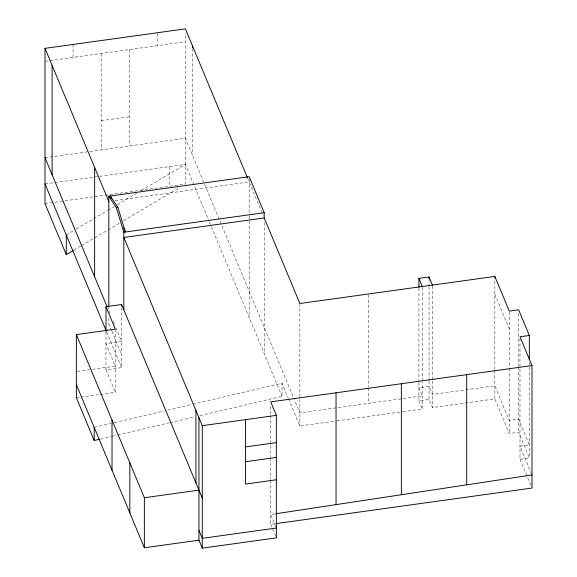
<?xml version="1.0" encoding="UTF-8"?>
<svg xmlns="http://www.w3.org/2000/svg" width="577" height="577" viewBox="0 0 577 577"><rect width="100%" height="100%" fill="white"/><g stroke="black" fill="none" stroke-linecap="round" stroke-linejoin="round"><path stroke-width="0.43" stroke-dasharray="2.88 2.16" d="M66.276 234.962L73.236 230.836M76.33 229.004L107.272 210.684M108.043 210.223L114.232 206.559M117.326 204.727L136.662 193.281M141.3 190.533L185.383 164.423L208.968 221.005M74.007 250.029L80.968 245.903M81.746 245.449L107.272 230.331M108.043 229.877L119.641 223.003M123.507 220.717L179.202 187.741M94.195 427.413L110.791 423.504M114.289 422.681L164.092 410.961M167.582 410.139L192.047 404.383M192.92 404.181L282.038 383.215L288.204 398.022M100.311 439.068L110.791 436.601M111.671 436.4L116.907 435.166M117.787 434.957L169.328 422.833M170.208 422.624L194.665 416.868M199.909 415.635L282.038 396.312L282.038 383.215M275.179 513.855L270.728 514.525L276.03 527.241M45.006 61.285L185.383 41.782M101.155 120.701L129.234 116.799M45.006 157.73L185.383 138.228L293.981 398.765M45.006 183.926L53.892 182.693M54.779 182.57L185.383 164.423M45.006 203.58L185.383 184.077L185.383 33.163M115.032 200.58L249.192 181.943M77.253 371.415L91.433 369.439M92.32 369.316L115.364 366.121L105.98 343.603L121.574 341.44L116.056 328.198M105.98 331.89L105.98 369.807L121.574 367.636L121.574 308.104M76.366 397.733L79.914 397.243M80.794 397.12L99.41 394.531M100.297 394.408L115.364 392.317L115.364 330.08M418.931 382.392L418.931 400.871L429.064 399.464L432.447 407.571L494.835 398.902L509.289 433.572L518.644 432.267L529.34 457.936L519.985 459.234L519.985 336.759M288.55 398.844L299.867 425.985L336.24 420.936M337.127 420.813L401.902 411.812M402.789 411.689L422.306 408.978L422.306 382.428M270.728 480.28L270.728 524.349L275.193 523.728M494.835 294.22L509.289 328.89M531.648 474.128L519.985 446.136L529.34 444.838L518.644 419.169L509.289 420.474L494.835 385.804L432.447 394.466L429.064 386.366L418.931 387.773L422.306 395.88L299.867 412.887L294.328 399.601M519.985 459.234L530.963 485.582M418.931 400.871L422.306 408.978M247.461 177.781L263.184 215.502M209.285 221.777L211.045 225.996M211.37 226.761L282.038 396.312M270.728 524.349L276.03 537.064M108.815 310.823L110.539 314.955M113.294 321.577L114.333 324.058M111.57 330.542L108.815 323.921L108.815 316.059M111.916 331.364L121.574 354.538M106.716 331.977L121.574 367.636M105.98 369.807L115.364 392.317M529.34 362.356L529.34 457.936M518.644 313.376L518.644 366.272M518.644 367.174L518.644 432.267M509.289 311.984L509.289 367.499M509.289 368.393L509.289 433.572M494.835 280.869L494.835 369.662M494.835 370.535L494.835 398.902M432.447 285.99L432.447 380.12M432.447 381.022L432.447 407.571M429.064 278.778L429.064 285.954M429.064 286.848L429.064 380.092M429.064 380.986L429.064 399.464M422.306 287.396L422.306 381.534M418.931 288.255L418.931 381.498M368.624 294.854L368.624 387.196M368.624 388.097L368.624 403.337M299.867 303.509L299.867 425.985M270.728 406.381L270.728 414.488M270.728 415.39L270.728 456.847M270.728 457.749L270.728 479.379M264.208 222.441L264.208 353.535M249.192 179.317L249.192 215.113M249.192 216.007L249.192 317.516M192.473 48.547L192.473 155.235M169.789 166.594L169.789 186.241M157.312 33.61L157.312 45.684M129.234 49.586L129.234 146.031M108.815 307.231L108.815 309.027M101.155 53.481L101.155 149.926M73.084 44.451L73.084 57.383"/><path stroke-width="0.87" d="M247.461 177.788L185.383 28.85L45.006 48.353L45.006 203.58L66.276 254.608L73.236 250.483M202.275 498.11L121.574 304.497L105.98 306.668L115.364 329.178L76.366 334.595L76.366 397.733L94.195 440.511L99.439 439.277M276.03 513.725L531.994 474.95M529.34 359.666L529.34 335.461L518.644 309.791L509.289 311.097L494.835 276.426L299.867 303.509L264.208 217.962L264.208 212.718L249.192 176.699L108.815 196.202L116.323 207.662L117.881 207.446L125.389 232.004L123.68 227.915M116.323 207.662L123.824 232.221L264.208 212.718M264.208 217.962L123.824 237.464L202.275 425.675L202.275 548.15L276.361 537.858L276.361 415.382L270.728 401.873L531.994 365.573L531.994 488.055L276.08 523.606M418.931 287.36L418.931 278.395L429.064 276.989L432.447 285.088M529.34 335.461L519.985 336.759L531.994 365.573M202.275 425.675L276.361 415.382M245.542 446.923L276.361 442.638M245.542 461.708L276.361 457.424M76.366 334.595L144.358 497.727L198.95 490.14M276.361 479.761L245.542 484.045L245.542 419.659M276.361 528.034L202.275 538.327L198.95 530.357M76.366 384.635L144.358 547.768L198.95 540.18L202.275 548.15M117.881 207.446L110.373 195.985L111.397 198.445M418.931 278.395L422.306 286.502M109.19 197.103L108.815 196.202L108.815 306.344M45.006 48.353L108.815 201.445M45.006 157.73L107.084 306.668M45.006 183.926L106.37 331.148M494.835 276.426L494.835 278.215M466.678 374.646L466.678 484.846M429.064 276.989L429.064 278.778M401.361 383.727L401.361 494.741M336.045 392.8L336.045 504.63M198.95 417.705L198.95 540.18M195.942 410.492L195.942 482.927M192.473 45.857L192.473 47.653M144.358 497.727L144.358 547.768M129.854 462.92L129.854 512.96M123.824 232.221L123.824 309.899M121.574 304.497L121.574 306.3M112.025 420.143L112.025 470.183M105.98 306.668L105.98 330.989M94.635 167.424L94.635 276.801M94.195 427.413L94.195 440.511M66.276 234.962L66.276 254.608M52.096 65.36L52.096 174.737"/></g></svg>
